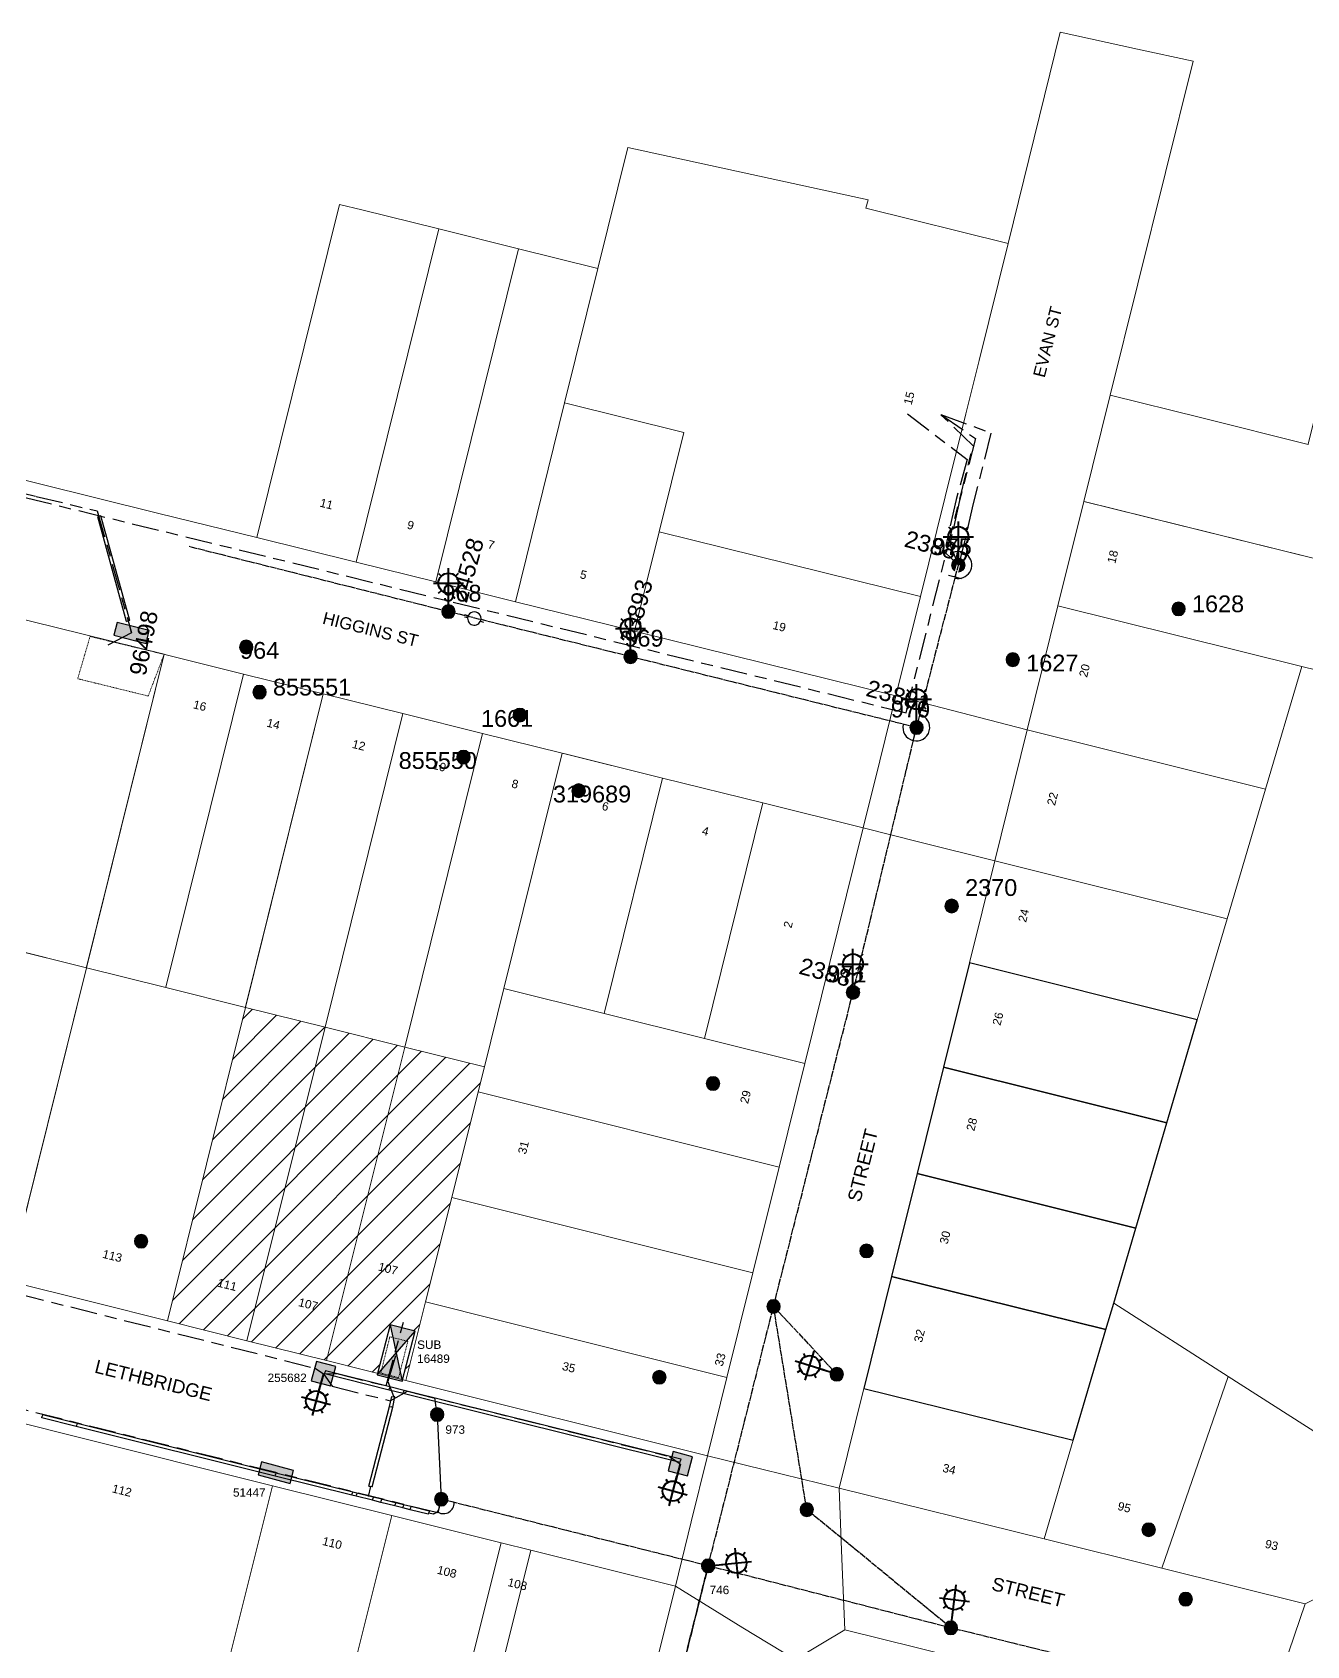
# Model space of a CAD drawing. Header units: metres. Extents: x 286890 to 287414, y 6262219 to 6262662.
# Drawn here: x 287039.7 to 287229.5, y 6262422.2 to 6262662.4 of the extents above; entities that cross this region are included whole.
import ezdxf
from ezdxf.enums import TextEntityAlignment as Align

# ---------------------------------------------------------------- set-up
doc = ezdxf.new("R2010")
doc.units = ezdxf.units.M
for name, pattern in [('Cable Exist OH', [1, 1, 0]), ('Cable Exist UG', [8.2, 4, -1.2, 1.8, -1.2]), ('HIDDEN', [0.375, 0.25, -0.125]), ('HIDDEN2', [0.1875, 0.125, -0.0625])]:
    doc.linetypes.add(name, pattern=pattern)
doc.layers.get('0').update_dxf_attribs({"color": 6})
for name, color, linetype in [('_User Miscellaneous1', 7, 'Continuous'), ('Duct_SP_EXT', 7, 'Continuous'), ('Equip_HV_EXT', 7, 'Continuous'), ('Equip_SP_LV_EXT', 7, 'Continuous'), ('Equip_SP_SL_EXT', 7, 'Continuous'), ('Mains_HV_EXT', 7, 'Continuous'), ('Mains_LV_EXT', 7, 'Continuous'), ('Mains_SL_EXT', 7, 'Continuous'), ('Sub_SP_EXT', 7, 'Continuous'), ('SupportsOH_SP_TR_HV_LV_SL_EXT', 7, 'Continuous'), ('SupportsUG_SP_LV_EXT', 7, 'Continuous'), ('SupportsUG_SP_LV_SL_EXT', 7, 'Continuous'), ('Trench_SP_EXT', 7, 'Continuous')]:
    doc.layers.add(name, color=color, linetype=linetype)
for name, color, linetype, lineweight in [('Cadastre Buildings_SP_EXT', 9, 'Continuous', 5), ('Cadastre Land Parcels_SP_EXT', 9, 'Continuous', 5), ('Cadastre Other Property_SP_EXT', 9, 'HIDDEN', 5), ('Cadastre Roads_SP_EXT', 9, 'Continuous', 5)]:
    doc.layers.add(name, color=color, linetype=linetype, lineweight=lineweight)
doc.styles.add('COLUMN_LABEL', font='arial.ttf')
doc.styles.add('iecARIAL', font='arial.ttf', dxfattribs={"height": 2})
doc.styles.add('POLE_LABEL', font='arial.ttf')
doc.styles.get("Standard").update_dxf_attribs({"font": 'arial.ttf'})
doc.linetypes.add('Cable New UG', pattern='A,7,-0.25,["x",Standard,S=2,R=0,X=0.2,Y=-0.8],-2.1', length=9.35)

# ---------------------------------------------------------------- blocks, each defined once
blk = doc.blocks.new('SUB_PADMOUNT_EXT')
for points in [[(0, 0), (-3.84, 1.92), (-3.84, -1.92)], [(0, 0), (3.84, 1.92), (3.84, -1.92)]]:
    blk.add_hatch(color=256).paths.add_polyline_path(points)
for p, q in [((3.84, 1.92), (-3.84, -1.92)), ((-3.84, 1.92), (3.84, -1.92))]:
    blk.add_line(p, q)
blk.add_lwpolyline([(-3.84, -1.92), (3.84, -1.92), (3.84, 1.92), (-3.84, 1.92)], close=True)
for tag, height, flags, p in [('ASSET_NUM', 3.5, 8, (2, 2)), ('STREET_CODE', 0.2, 9, (1.5, 0)), ('CONSTRUCTED_VOLTAGE', 0.2, 9, (1.5, -0.2)), ('OPERATING_VOLTAGE', 0.2, 9, (1.5, -0.6)), ('ORIENTATION', 0.2, 9, (1.5, -0.8)), ('OWNED_BY', 0.2, 9, (1.5, -1)), ('OPERATED_BY', 0.2, 9, (1.5, -1.2)), ('SECONDARY_VOLTAGE', 0.2, 9, (1.5, -1.6)), ('STATE', 0.2, 9, (1.5, -1.8)), ('SUBSTATION_TYPE', 0.2, 9, (1.5, -2.2)), ('NO_PHASES', 0.2, 9, (1.5, -0.4)), ('MAINTAINED_BY', 0.2, 9, (1.5, -1.4)), ('PARENT', 0.2, 9, (1.5, -2)), ('USAGE', 0.2, 9, (1.5, -2.4)), ('STREETNAME', 0.2, 9, (1.5, -3)), ('SUBURB', 0.2, 9, (1.5, -3.2)), ('Z', 0.2, 1, (1.5, -3.6)), ('LEGEND', 0.2, 9, (1.5, -2.6)), ('LOCATION', 0.2, 9, (1.5, -2.8)), ('NOTES', 0.2, 9, (1.5, -3.4))]:
    blk.add_attdef(tag, text='', height=height, dxfattribs=dict(flags=flags)).set_placement(p, align=Align.MIDDLE_LEFT)
blk = doc.blocks.new('COLUMN_EXT')
blk.add_hatch(color=256).paths.add_polyline_path([(-1.49, 1.48), (-1.49, -1.49), (1.48, -1.49), (1.48, 1.48)])
blk.add_lwpolyline([(-1.49, -1.49), (1.48, -1.49), (1.48, 1.48), (-1.49, 1.48)], close=True)
for tag, height, style, flags, p in [('ASSET_NUM', 2.5, 'COLUMN_LABEL', 8, (2, 2)), ('STRUCTURE_PLANT_NUMBER', 0.2, 'POLE_LABEL', 9, (1.81, 0.03)), ('STREET_CODE', 0.2, 'COLUMN_LABEL', 9, (1.81, -0.2))]:
    blk.add_attdef(tag, text='', height=height, dxfattribs=dict(style=style, flags=flags)).set_placement(p, align=Align.MIDDLE_LEFT)
at = {"flags": 1}
blk.add_attdef('Z', (1.81, -2.35), '', height=0.2, dxfattribs=at)
at = {"flags": 9}
for tag, p in [('COLUMN_TYPE', (1.81, -0.4)), ('OWNED_BY', (1.81, -0.6)), ('STATE', (1.81, -0.8)), ('USAGE', (1.81, -1)), ('STREETNAME', (1.81, -1.6)), ('SUBURB', (1.81, -1.8)), ('LEGEND', (1.81, -1.2)), ('LOCATION', (1.81, -1.4)), ('NOTES', (1.81, -2))]:
    blk.add_attdef(tag, text='', height=0.2, dxfattribs=at).set_placement(p, align=Align.MIDDLE_LEFT)
blk = doc.blocks.new('PILLAR_EXT')
blk.add_hatch(color=256).paths.add_polyline_path([(-2.475, 0.99), (-2.475, -0.99), (2.475, -0.99), (2.475, 0.99)])
blk.add_lwpolyline([(-2.475, -0.99), (2.475, -0.99), (2.475, 0.99), (-2.475, 0.99)], close=True)
at = {"style": 'iecARIAL', "flags": 8}
blk.add_attdef('ASSET_NUM', (1.5, 3.5), '', height=2.5, dxfattribs=at)
for tag, p, flags in [('OWNED_BY', (0, -0.2), 9), ('STATE', (0, -0.4), 9), ('SUPPORT_TYPE', (0, -0.6), 9), ('STREETNAME', (0, -1.8), 9), ('SUBURB', (0, -2), 1), ('USAGE', (0, -0.8), 9), ('LEGEND', (0, -1), 9), ('LOCATION', (0, -1.2), 9), ('NOTES', (0, -1.4), 9), ('PARENT', (0, -1.6), 9)]:
    blk.add_attdef(tag, p, '', height=0.2, dxfattribs=dict(flags=flags))
blk = doc.blocks.new('LV_OH_LINKS_OPEN_EXT')
for p, q in [((-0.17, 4.97), (-0.17, 5.46)), ((0.17, 4.97), (0.17, 5.46)), ((-0.17, 3), (-0.17, 2.5)), ((0.17, 3), (0.17, 2.5))]:
    blk.add_line(p, q)
blk.add_lwpolyline([(0, 2.99, 1), (0, 4.98, 1)], format="xyb", close=True)
at = {"flags": 9}
for tag, p in [('ACTUAL_STATUS', (0, 0)), ('CONSTRUCTED_VOLTAGE', (0, -0.2)), ('OPERATING_VOLTAGE', (0, -0.6)), ('ORIENTATION', (0, -0.8)), ('OWNED_BY', (0, -1)), ('STATE', (0, -1.2)), ('SWITCH_TYPE', (0, -1.4)), ('NO_PHASES', (0, -0.4)), ('USAGE', (0, -1.6)), ('LEGEND', (0, -1.8)), ('NOTES', (0, -2))]:
    blk.add_attdef(tag, text='', height=0.2, dxfattribs=at).set_placement(p, align=Align.MIDDLE_LEFT)
at = {"flags": 1}
blk.add_attdef('Z', (0, 0), '', height=0.2, dxfattribs=at)
blk = doc.blocks.new('SL_LANTERN_EXT')
at = {"lineweight": 40}
for p, q in [((-1.46, 5.68), (-1.06, 5.28)), ((0, 1.97), (0, 6.47)), ((1.46, 5.68), (1.06, 5.28)), ((-2.25, 4.22), (2.25, 4.22)), ((-1.46, 2.76), (-1.06, 3.16)), ((0, 0), (0, 2.72)), ((1.46, 2.76), (1.06, 3.16))]:
    blk.add_line(p, q, dxfattribs=at)
blk.add_circle((0, 4.22), 1.5, dxfattribs=at)
at = {"style": 'iecARIAL', "flags": 8}
blk.add_attdef('ASSET_NUM', (1.5, 1.5), '', height=2.5, dxfattribs=at)
for tag, p, height, flags in [('OPERATING_VOLTAGE', (0.98, -1.65), 0.2, 9), ('ORIENTATION', (0.98, -1.85), 0.2, 9), ('OWNED_BY', (0.98, -2.05), 0.2, 9), ('STATE', (0.98, -2.25), 0.2, 9), ('CONSTRUCTED_VOLTAGE', (0.98, -0.65), 0.2, 9), ('CONTROL_TYPE', (0.98, -0.85), 0.2, 9), ('LANTERN_PURPOSE', (0.98, -1.05), 0.2, 9), ('LANTERN_TYPE', (0.98, -1.25), 0.2, 9), ('NO_PHASES', (0.98, -1.45), 0.2, 9), ('USAGE', (0.98, -2.45), 0.2, 9), ('LNUMBER', (2.18, -3.25), 2.5, 8), ('CEXIST', (0.98, -2.65), 0.2, 9), ('CNEW', (0.98, -2.85), 0.2, 9), ('CNUMBER', (0.98, -3.05), 0.2, 9), ('CREMOVE', (0.98, -3.25), 0.2, 9), ('CREPLACE', (0.98, -3.45), 0.2, 9), ('LKINGHEIGHT', (0.98, -3.65), 0.2, 9), ('LBRACKET', (0.98, -3.85), 0.2, 9), ('LBRACKETVOCAB', (0.98, -4.05), 0.2, 9), ('LCATEGORY', (0.98, -4.25), 0.2, 9), ('LCHARGE1', (0.98, -4.45), 0.2, 9), ('LCHARGE1PERCENT', (0.98, -4.65), 0.2, 9), ('LCHARGE2', (0.98, -4.85), 0.2, 9), ('LCHARGE2PERCENT', (0.98, -5.05), 0.2, 9), ('LCHARGE3', (0.98, -5.25), 0.2, 9), ('LCHARGE3PERCENT', (0.98, -5.45), 0.2, 9), ('LEXIST', (0.98, -5.65), 0.2, 9), ('LLAMP', (0.98, -5.85), 0.2, 9), ('LLAMPVOCAB', (0.98, -6.05), 0.2, 9), ('LMAST', (0.98, -6.25), 0.2, 9), ('LMASTVOCAB', (0.98, -6.45), 0.2, 9), ('LNEW', (0.98, -6.65), 0.2, 9), ('LANTNUMBER', (0.98, -6.85), 0.2, 9), ('LOUTREACH', (0.98, -7.25), 0.2, 9), ('STREETNAME', (0.98, -9.25), 0.2, 9), ('SUBURB', (0.98, -9.45), 0.2, 1), ('LOUTREACHVOCAB', (0.98, -7.45), 0.2, 9), ('LRATECODE', (0.98, -7.65), 0.2, 9), ('LREMOVE', (0.98, -7.85), 0.2, 9), ('LREPLACE', (0.98, -8.05), 0.2, 9), ('LTYPE', (0.98, -8.25), 0.2, 9), ('LTYPEVOCAB', (0.98, -8.45), 0.2, 9), ('LEGEND', (0.98, -8.65), 0.2, 9), ('LOCATION', (0.98, -8.85), 0.2, 9), ('NOTES', (0.98, -9.05), 0.2, 9)]:
    blk.add_attdef(tag, p, '', height=height, dxfattribs=dict(flags=flags))
blk = doc.blocks.new('POLE_EXT')
blk.add_hatch(color=256).paths.add_polyline_path([(-1, 0, 1), (1, 0, 1)])
blk.add_lwpolyline([(-1, 0, 1), (1, 0, 1)], format="xyb", close=True)
for tag, height, flags, p in [('pNumber', 2.5, 8, (-17.84, 2.07)), ('OWNED_BY', 0.2, 9, (1.35, -0.4)), ('SPECIAL_USE', 0.2, 9, (1.35, -0.8)), ('STATE', 0.2, 9, (1.35, -1)), ('cLV', 0.2, 9, (1.35, -1.4)), ('hDepth', 0.2, 9, (1.35, -1.6)), ('hDia', 0.2, 9, (1.35, -1.8)), ('cHV', 0.2, 9, (1.35, -2)), ('PARENT', 0.2, 9, (1.35, -0.6)), ('USAGE', 0.2, 9, (1.35, -1.2)), ('LBRACKET', 0.2, 9, (1.35, -2.2)), ('LExisting', 0.2, 9, (1.35, -2.4)), ('cLinedev', 0.2, 9, (1.35, -3.4)), ('pExisting', 0.2, 9, (1.35, -3.8)), ('pFooting', 0.2, 9, (1.35, -4.4)), ('pNew', 0.2, 9, (1.35, -4.6)), ('LANTNUMBER', 0.2, 9, (1.35, -2.6)), ('LOther', 0.2, 9, (1.35, -2.8)), ('LRemove', 0.2, 9, (1.35, -3)), ('LEGEND', 0.2, 9, (1.35, -3.2)), ('LOCATION', 0.2, 9, (1.35, -3.6)), ('PFNUMBER', 0.2, 9, (1.35, -4)), ('NEWPFNUMBER', 0.2, 9, (1.35, -4.2)), ('pRelocate', 0.2, 9, (1.35, -5)), ('pRemove', 0.2, 9, (1.35, -5.2)), ('pReplace', 0.2, 9, (1.35, -5.4)), ('pStay', 0.2, 9, (1.35, -5.6)), ('pType', 0.2, 9, (1.35, -5.8)), ('cspan', 0.2, 9, (1.35, -6)), ('STREETNAME', 0.2, 9, (1.35, -6.2)), ('SUBURB', 0.2, 9, (1.35, -6.4)), ('OPERATED_BY', 0.2, 9, (1.36, -7.01)), ('NOTES', 0.2, 9, (1.35, -6.6)), ('MAINTAINED_BY', 0.2, 9, (1.36, -6.81))]:
    blk.add_attdef(tag, text='', height=height, dxfattribs=dict(flags=flags)).set_placement(p, align=Align.MIDDLE_LEFT)
at = {"style": 'POLE_LABEL'}
for tag, height, flags, p in [('ASSET_NUM', 2.5, 8, (2, 2)), ('STRUCTURE_PLANT_NUMBER', 0.2, 9, (1.35, 0.03)), ('STREET_CODE', 0.2, 9, (1.35, -0.2))]:
    blk.add_attdef(tag, text='', height=height, dxfattribs=dict(at, flags=flags)).set_placement(p, align=Align.MIDDLE_LEFT)
at = {"flags": 1}
blk.add_attdef('Z', (1.35, -7.33), '', height=0.2, dxfattribs=at)
blk = doc.blocks.new('End Shackle_EXT')
at = {"flags": 9}
blk.add_attdef('NOTES', text='', height=0.2, dxfattribs=at).set_placement((0, -1.6), align=Align.MIDDLE_LEFT)
blk.add_wipeout([(0, 0.25), (1.81, 0.25), (1.82, -0.25), (0, -0.25)])
blk.add_line((1.81, -1), (1.81, 1))
at = {"flags": 1}
blk.add_attdef('Z', (0, 0), '', height=0.2, dxfattribs=at)
at = {"flags": 9}
for tag, p in [('CONNECTOR_TYPE', (0, 0)), ('CONSTRUCTED_VOLTAGE', (0, -0.2)), ('OPERATING_VOLTAGE', (0, -0.6)), ('ORIENTATION', (0, -0.8)), ('OWNED_BY', (0, -1)), ('STATE', (0, -1.2)), ('NO_PHASES', (0, -0.4)), ('USAGE', (0, -1.4))]:
    blk.add_attdef(tag, text='', height=0.2, dxfattribs=at).set_placement(p, align=Align.MIDDLE_LEFT)
blk = doc.blocks.new('CONNECTOR_NODE_EXT')
h = blk.add_hatch(color=256)
edge = h.paths.add_edge_path()
edge.add_arc((0, 0), 0.5, 0, 360)
blk.add_circle((0, 0), 0.5)
at = {"flags": 1}
blk.add_attdef('Z', (0, 0), '', height=0.2, dxfattribs=at)
at = {"flags": 9}
for tag, p in [('CONNECTOR_TYPE', (0, 0)), ('CONSTRUCTED_VOLTAGE', (0, -0.2)), ('OPERATING_VOLTAGE', (0, -0.6)), ('ORIENTATION', (0, -0.8)), ('SUBTYPE', (0, -1)), ('NO_PHASES', (0, -0.4)), ('USAGE', (0, -1.2)), ('NOTES', (0, -1.4))]:
    blk.add_attdef(tag, text='', height=0.2, dxfattribs=at).set_placement(p, align=Align.MIDDLE_LEFT)

msp = doc.modelspace()

# ---------------------------------------------------------------- hatches: boundary and pattern name
at = {"layer": '_User Miscellaneous1'}
h = msp.add_hatch(dxfattribs=at)
h.set_pattern_fill('ANSI31', color=256)
h.paths.add_polyline_path([(287106.12, 6262504.68), (287107.05, 6262508.39), (287095.21, 6262511.34), (287083.53, 6262464.69), (287091.14, 6262462.78), (287093.02, 6262470), (287096.74, 6262469.03), (287094.87, 6262461.85), (287095.35, 6262461.73), (287098.28, 6262473.41), (287102.18, 6262488.95)])
h.paths.add_polyline_path([(287095.21, 6262511.34), (287083.32, 6262514.3), (287071.7, 6262467.64), (287083.53, 6262464.69)])
h.paths.add_polyline_path([(287083.32, 6262514.3), (287071.46, 6262517.25), (287059.88, 6262470.6), (287059.88, 6262470.6), (287071.7, 6262467.64)])
h.paths.add_polyline_path([(287090.59, 6262477.75), (287095.55, 6262476.51), (287096.22, 6262479.18), (287091.26, 6262480.42)], flags=24)
h.paths.add_polyline_path([(287078.7, 6262472.44), (287083.66, 6262471.21), (287084.33, 6262473.88), (287079.36, 6262475.12)], flags=24)
h.paths.add_polyline_path([(287066.64, 6262475.39), (287071.59, 6262474.16), (287072.24, 6262476.79), (287067.29, 6262478.02)], flags=24)

# ---------------------------------------------------------------- linework, layer by layer
at = {"layer": '_User Miscellaneous1', "linetype": 'Cable New UG'}
msp.add_line((287100.02, 6262456.64), (287099.69, 6262459.14), dxfattribs=at)
at = {"layer": '_User Miscellaneous1'}
msp.add_line((287100.02, 6262456.64), (287100.62, 6262444.04), dxfattribs=at)
at = {"layer": '_User Miscellaneous1', "color": 7, "linetype": 'Continuous'}
for points in [[(287213.2, 6262515.41), (287179.26, 6262523.87), (287175.41, 6262508.36), (287208.67, 6262500.06), (287213.2, 6262515.41)], [(287208.67, 6262500.06), (287175.41, 6262508.36), (287171.48, 6262492.52), (287204.04, 6262484.39), (287208.67, 6262500.06)], [(287204.04, 6262484.39), (287171.48, 6262492.52), (287167.68, 6262477.2), (287199.58, 6262469.29), (287200.75, 6262473.24), (287204.04, 6262484.39)], [(287199.58, 6262469.29), (287167.68, 6262477.2), (287163.55, 6262460.54), (287194.72, 6262452.81), (287199.58, 6262469.29)]]:
    msp.add_lwpolyline(points, close=True, dxfattribs=at)
at = {"layer": 'Cadastre Buildings_SP_EXT', "linetype": 'Continuous'}
for points in [[(287267.58, 6262646.31), (287242.34, 6262651.73), (287229.69, 6262601.14), (287229.68, 6262601.08), (287213.85, 6262605.01), (287200.24, 6262608.4), (287196.31, 6262592.59), (287248.1, 6262579.77), (287252.63, 6262595.24), (287252.65, 6262595.3), (287267.58, 6262646.31)], [(287047.83, 6262523.26), (287059.37, 6262569.82), (287047.33, 6262572.81), (287035.85, 6262575.66), (287023.78, 6262578.69), (287012, 6262581.65), (287000.45, 6262535.06), (287000.43, 6262535.01), (287012.28, 6262532.04), (287012.64, 6262531.95), (287024.19, 6262529.07), (287035.96, 6262526.12), (287047.8, 6262523.16), (287047.83, 6262523.26)]]:
    msp.add_lwpolyline(points, close=True, dxfattribs=at)
at = {"layer": 'Cadastre Land Parcels_SP_EXT', "linetype": 'Continuous'}
for points in [[(287164.17, 6262637.47), (287128.41, 6262645.25), (287123.95, 6262627.28), (287118.99, 6262607.25), (287136.75, 6262602.86), (287133.08, 6262588.06), (287171.99, 6262578.42), (287175.67, 6262593.29), (287178.73, 6262605.64), (287180.7, 6262613.57), (287185.02, 6262630.99), (287163.86, 6262636.24), (287164.17, 6262637.47)], [(287100.28, 6262633.15), (287088.8, 6262635.99), (287085.49, 6262636.81), (287073.19, 6262587.19), (287087.98, 6262583.53), (287100.28, 6262633.15)], [(287112.12, 6262630.21), (287100.28, 6262633.15), (287087.98, 6262583.53), (287099.82, 6262580.59), (287112.12, 6262630.21)], [(287123.95, 6262627.28), (287112.12, 6262630.21), (287099.82, 6262580.59), (287111.66, 6262577.66), (287118.99, 6262607.25), (287123.95, 6262627.28)], [(287133.08, 6262588.06), (287136.75, 6262602.86), (287118.99, 6262607.25), (287111.66, 6262577.66), (287129.42, 6262573.26), (287133.08, 6262588.06)], [(287243.6, 6262564.42), (287248.1, 6262579.77), (287196.54, 6262592.53), (287196.31, 6262592.59), (287192.45, 6262577.03), (287228.74, 6262568.02), (287243.59, 6262564.37), (287243.6, 6262564.42)], [(287171.99, 6262578.42), (287133.08, 6262588.06), (287129.42, 6262573.26), (287168.32, 6262563.62), (287171.99, 6262578.42)], [(287228.74, 6262568.02), (287192.45, 6262577.03), (287187.87, 6262558.59), (287223.35, 6262549.77), (287228.74, 6262568.02)], [(287059.64, 6262520.26), (287071.2, 6262566.88), (287059.65, 6262569.75), (287059.37, 6262569.82), (287047.8, 6262523.16), (287059.63, 6262520.21), (287059.64, 6262520.26)], [(287071.48, 6262517.36), (287083.03, 6262563.95), (287071.2, 6262566.88), (287059.64, 6262520.26), (287059.63, 6262520.21), (287071.46, 6262517.25), (287071.48, 6262517.36)], [(287223.35, 6262549.77), (287187.87, 6262558.59), (287183.03, 6262539.07), (287217.64, 6262530.45), (287223.35, 6262549.77)], [(287133.58, 6262551.4), (287118.64, 6262555.11), (287109.94, 6262520.05), (287124.88, 6262516.34), (287133.58, 6262551.4)], [(287217.64, 6262530.45), (287183.03, 6262539.07), (287179.26, 6262523.87), (287213.2, 6262515.41), (287217.64, 6262530.45)], [(287240.57, 6262447.79), (287217.8, 6262462.33), (287207.9, 6262433.78), (287229.25, 6262428.48), (287233.38, 6262430.55), (287240.57, 6262447.79)]]:
    msp.add_lwpolyline(points, close=True, dxfattribs=at)
at = {"layer": 'Cadastre Land Parcels_SP_EXT', "color": 7, "linetype": 'Continuous'}
for points in [[(287243.59, 6262564.37), (287228.74, 6262568.02), (287223.35, 6262549.77), (287217.64, 6262530.45), (287213.2, 6262515.41), (287208.67, 6262500.06), (287204.04, 6262484.39), (287200.75, 6262473.24), (287217.8, 6262462.33), (287240.57, 6262447.79), (287269.75, 6262517.82), (287277.57, 6262536.59), (287284.89, 6262554.22), (287243.59, 6262564.37)], [(287094.9, 6262561), (287083.03, 6262563.95), (287071.46, 6262517.25), (287083.32, 6262514.3), (287094.9, 6262561)], [(287106.77, 6262558.05), (287094.9, 6262561), (287083.32, 6262514.3), (287095.21, 6262511.34), (287106.77, 6262558.05)], [(287118.64, 6262555.11), (287106.77, 6262558.05), (287095.21, 6262511.34), (287107.05, 6262508.39), (287109.94, 6262520.05), (287118.64, 6262555.11)], [(287148.52, 6262547.69), (287133.58, 6262551.4), (287124.88, 6262516.34), (287139.82, 6262512.64), (287148.52, 6262547.69)], [(287163.46, 6262543.98), (287148.52, 6262547.69), (287139.82, 6262512.64), (287154.76, 6262508.93), (287163.46, 6262543.98)], [(287024.39, 6262479.48), (287036.22, 6262476.52), (287036.24, 6262476.61), (287047.8, 6262523.16), (287036.24, 6262526.05), (287035.96, 6262526.12), (287024.39, 6262479.48)], [(287071.46, 6262517.25), (287059.63, 6262520.21), (287047.8, 6262523.16), (287036.22, 6262476.52), (287048.79, 6262473.37), (287059.88, 6262470.6), (287071.46, 6262517.25)], [(287124.88, 6262516.34), (287109.94, 6262520.05), (287107.05, 6262508.39), (287106.12, 6262504.68), (287150.92, 6262493.48), (287154.76, 6262508.93), (287139.82, 6262512.64), (287124.88, 6262516.34)], [(287083.32, 6262514.3), (287071.46, 6262517.25), (287059.88, 6262470.6), (287071.7, 6262467.64), (287083.32, 6262514.3)], [(287095.21, 6262511.34), (287083.32, 6262514.3), (287071.7, 6262467.64), (287083.53, 6262464.69), (287095.21, 6262511.34)], [(287107.05, 6262508.39), (287095.21, 6262511.34), (287083.53, 6262464.69), (287095.35, 6262461.73), (287098.28, 6262473.41), (287102.18, 6262488.95), (287106.12, 6262504.68), (287107.05, 6262508.39)], [(287150.92, 6262493.48), (287106.12, 6262504.68), (287102.18, 6262488.95), (287147.02, 6262477.73), (287150.92, 6262493.48)], [(287147.02, 6262477.73), (287102.18, 6262488.95), (287098.28, 6262473.41), (287143.16, 6262462.18), (287147.02, 6262477.73)], [(287143.16, 6262462.18), (287098.28, 6262473.41), (287095.35, 6262461.73), (287140.26, 6262450.5), (287143.16, 6262462.18)], [(287217.8, 6262462.33), (287200.75, 6262473.24), (287199.58, 6262469.29), (287194.72, 6262452.81), (287190.39, 6262438.12), (287207.9, 6262433.78), (287217.8, 6262462.33)], [(287194.72, 6262452.81), (287163.55, 6262460.54), (287159.86, 6262445.69), (287190.39, 6262438.12), (287194.72, 6262452.81)], [(287068.03, 6262416.04), (287075.52, 6262446.04), (287045.97, 6262453.42), (287030.72, 6262457.23), (287019.64, 6262412.87), (287019.03, 6262410.43), (287035.25, 6262412.47), (287050.4, 6262414.66), (287068.03, 6262416.04)], [(287093.28, 6262441.61), (287075.52, 6262446.04), (287068.03, 6262416.04), (287085.84, 6262411.86), (287093.28, 6262441.61)], [(287109.55, 6262437.55), (287093.28, 6262441.61), (287085.84, 6262411.86), (287100.82, 6262402.65), (287109.55, 6262437.55)], [(287135.5, 6262431.07), (287113.98, 6262436.44), (287104.6, 6262398.89), (287103.11, 6262400.37), (287100.19, 6262388.67), (287123.48, 6262382.86), (287135.5, 6262431.07)], [(287113.98, 6262436.44), (287109.55, 6262437.55), (287100.82, 6262402.65), (287103.11, 6262400.37), (287104.6, 6262398.89), (287113.98, 6262436.44)], [(287176.95, 6262420.56), (287160.71, 6262424.6), (287153.32, 6262420.16), (287144.97, 6262386.55), (287167.12, 6262381.03), (287176.95, 6262420.56)]]:
    msp.add_lwpolyline(points, close=True, dxfattribs=at)
at = {"layer": 'Cadastre Other Property_SP_EXT', "linetype": 'HIDDEN2'}
for points in [[(287059.37, 6262569.82), (287048.34, 6262572.48), (287046.5, 6262566.19), (287056.99, 6262563.61), (287059.37, 6262569.82)], [(287091.62, 6262462.82), (287094.28, 6262462.14), (287095.65, 6262467.55), (287092.97, 6262468.21), (287091.62, 6262462.82)]]:
    msp.add_lwpolyline(points, close=True, dxfattribs=at)
at = {"layer": 'Cadastre Roads_SP_EXT', "linetype": 'Continuous'}
for points in [[(287212.59, 6262658.12), (287204.28, 6262659.93), (287192.8, 6262662.43), (287185.02, 6262630.99), (287180.7, 6262613.57), (287178.73, 6262605.64), (287175.67, 6262593.29), (287171.99, 6262578.42), (287168.32, 6262563.62), (287176.56, 6262561.5), (287187.87, 6262558.59), (287192.45, 6262577.03), (287196.31, 6262592.59), (287200.24, 6262608.4), (287212.59, 6262658.12)], [(287183.03, 6262539.07), (287171.7, 6262541.91), (287163.46, 6262543.98), (287154.76, 6262508.93), (287150.92, 6262493.48), (287147.02, 6262477.73), (287143.16, 6262462.18), (287140.26, 6262450.5), (287148.56, 6262448.46), (287159.86, 6262445.69), (287163.55, 6262460.54), (287167.68, 6262477.2), (287171.48, 6262492.52), (287175.41, 6262508.36), (287179.26, 6262523.87), (287183.03, 6262539.07)], [(287190.39, 6262438.12), (287159.86, 6262445.69), (287160.28, 6262435.18), (287160.71, 6262424.6), (287176.95, 6262420.56), (287192.03, 6262416.81), (287207.12, 6262413.05), (287222.66, 6262409.18), (287226.01, 6262418.99), (287229.25, 6262428.48), (287207.9, 6262433.78), (287190.39, 6262438.12)], [(287153.32, 6262420.16), (287145.55, 6262424.91), (287135.5, 6262431.07), (287123.48, 6262382.86), (287121.97, 6262376.77), (287117.98, 6262361.02), (287114.45, 6262347.06), (287110.87, 6262332.68), (287107.26, 6262318.18), (287103.89, 6262304.61), (287095.03, 6262269.02), (287103.09, 6262266.36), (287114.18, 6262262.69), (287120.23, 6262287.02), (287121.07, 6262290.42), (287126.59, 6262312.61), (287130.27, 6262327.4), (287133.94, 6262342.19), (287137.61, 6262356.96), (287141.24, 6262371.7), (287144.97, 6262386.55), (287153.32, 6262420.16)]]:
    msp.add_lwpolyline(points, close=True, dxfattribs=at)
msp.add_lwpolyline([(287035.85, 6262575.66), (287047.33, 6262572.81), (287059.37, 6262569.82), (287059.65, 6262569.75), (287071.2, 6262566.88), (287083.03, 6262563.95), (287094.9, 6262561), (287106.77, 6262558.05), (287118.64, 6262555.11), (287118.87, 6262555.05), (287133.58, 6262551.4), (287148.52, 6262547.69), (287163.46, 6262543.98), (287165.93, 6262553.94), (287165.93, 6262553.94), (287168.32, 6262563.62), (287129.42, 6262573.26), (287111.66, 6262577.66), (287099.82, 6262580.59), (287087.98, 6262583.53), (287073.19, 6262587.19), (287058.4, 6262590.85), (287040.63, 6262595.25), (287028.81, 6262598.22)], dxfattribs=at)
at = {"layer": 'Cadastre Roads_SP_EXT', "color": 7, "linetype": 'Continuous'}
msp.add_lwpolyline([(287030.72, 6262457.23), (287045.97, 6262453.42), (287075.52, 6262446.04), (287093.28, 6262441.61), (287109.55, 6262437.55), (287113.98, 6262436.44), (287135.5, 6262431.07), (287137.85, 6262440.66), (287140.26, 6262450.5), (287095.35, 6262461.73), (287083.53, 6262464.69), (287071.7, 6262467.64), (287059.88, 6262470.6), (287048.79, 6262473.37), (287036.22, 6262476.52)], dxfattribs=at)
at = {"layer": 'Duct_SP_EXT'}
for p, q in [((287049.48, 6262590.31), (287049.72, 6262590.37)), ((287053.78, 6262574.72), (287049.48, 6262590.31)), ((287049.95, 6262590.43), (287049.72, 6262590.37)), ((287054.24, 6262574.85), (287049.95, 6262590.43)), ((287053.78, 6262574.72), (287054.01, 6262574.79)), ((287054.24, 6262574.85), (287054.01, 6262574.79)), ((287083.3, 6262462.75), (287083.36, 6262462.98)), ((287083.3, 6262462.75), (287092.88, 6262460.34)), ((287083.41, 6262463.21), (287083.36, 6262462.98)), ((287083.41, 6262463.21), (287092.99, 6262460.81)), ((287092.88, 6262460.34), (287092.93, 6262460.58)), ((287092.88, 6262460.34), (287092.93, 6262460.58)), ((287092.88, 6262460.34), (287094.97, 6262459.82)), ((287092.99, 6262460.81), (287092.93, 6262460.58)), ((287092.99, 6262460.81), (287092.93, 6262460.58)), ((287092.94, 6262457.83), (287093.26, 6262459.35)), ((287092.99, 6262460.81), (287095.08, 6262460.29)), ((287093.26, 6262459.35), (287093.49, 6262459.3)), ((287094.97, 6262459.82), (287095.03, 6262460.05)), ((287094.97, 6262459.82), (287136.19, 6262449.57)), ((287095.08, 6262460.29), (287095.03, 6262460.05)), ((287095.08, 6262460.29), (287136.3, 6262450.03)), ((287089.86, 6262446), (287092.94, 6262457.83)), ((287090.33, 6262445.87), (287093.41, 6262457.73)), ((287092.94, 6262457.83), (287093.18, 6262457.78)), ((287093.41, 6262457.73), (287093.18, 6262457.78)), ((287093.41, 6262457.73), (287093.73, 6262459.26)), ((287093.73, 6262459.26), (287093.49, 6262459.3)), ((287041.14, 6262456.15), (287041.2, 6262456.38)), ((287046.29, 6262454.85), (287041.14, 6262456.15)), ((287041.26, 6262456.61), (287041.2, 6262456.38)), ((287046.41, 6262455.32), (287041.26, 6262456.61)), ((287046.29, 6262454.85), (287046.35, 6262455.09)), ((287075.9, 6262447.47), (287046.29, 6262454.85)), ((287046.41, 6262455.32), (287046.35, 6262455.09)), ((287076.02, 6262447.93), (287046.41, 6262455.32)), ((287136.19, 6262449.57), (287136.24, 6262449.8)), ((287136.3, 6262450.03), (287136.24, 6262449.8)), ((287075.9, 6262447.47), (287075.96, 6262447.7)), ((287075.9, 6262447.47), (287075.96, 6262447.7)), ((287087.32, 6262444.65), (287075.9, 6262447.47)), ((287076.02, 6262447.93), (287075.96, 6262447.7)), ((287076.02, 6262447.93), (287075.96, 6262447.7)), ((287087.44, 6262445.11), (287076.02, 6262447.93)), ((287087.44, 6262445.11), (287087.38, 6262444.88)), ((287088.08, 6262444.95), (287087.44, 6262445.11)), ((287088.08, 6262444.95), (287088.02, 6262444.71)), ((287088.08, 6262444.95), (287088.02, 6262444.71)), ((287090.5, 6262444.34), (287088.08, 6262444.95)), ((287089.86, 6262446), (287090.09, 6262445.94)), ((287090.33, 6262445.87), (287090.09, 6262445.94)), ((287087.32, 6262444.65), (287087.38, 6262444.88)), ((287087.96, 6262444.48), (287087.32, 6262444.65)), ((287087.96, 6262444.48), (287088.02, 6262444.71)), ((287087.97, 6262444.48), (287088.02, 6262444.71)), ((287090.39, 6262443.88), (287087.97, 6262444.48)), ((287090.39, 6262443.88), (287090.45, 6262444.11)), ((287090.39, 6262443.88), (287090.45, 6262444.11)), ((287091.63, 6262443.57), (287090.39, 6262443.88)), ((287090.5, 6262444.34), (287090.45, 6262444.11)), ((287090.5, 6262444.34), (287090.45, 6262444.11)), ((287091.75, 6262444.03), (287090.5, 6262444.34)), ((287091.63, 6262443.57), (287091.69, 6262443.8)), ((287093.71, 6262443.04), (287091.63, 6262443.57)), ((287091.75, 6262444.03), (287091.69, 6262443.8)), ((287093.83, 6262443.5), (287091.75, 6262444.03)), ((287093.71, 6262443.04), (287093.77, 6262443.27)), ((287094.89, 6262442.74), (287093.71, 6262443.04)), ((287093.83, 6262443.5), (287093.77, 6262443.27)), ((287095, 6262443.21), (287093.83, 6262443.5)), ((287094.89, 6262442.74), (287094.94, 6262442.97)), ((287096, 6262442.47), (287094.89, 6262442.74)), ((287095, 6262443.21), (287094.94, 6262442.97)), ((287096.12, 6262442.94), (287095, 6262443.21)), ((287096, 6262442.47), (287096.06, 6262442.71)), ((287096.12, 6262442.94), (287096.06, 6262442.71)), ((287098.82, 6262442.26), (287096.12, 6262442.94)), ((287098.7, 6262441.8), (287096, 6262442.47)), ((287098.7, 6262441.8), (287098.76, 6262442.03)), ((287098.82, 6262442.26), (287098.76, 6262442.03))]:
    msp.add_line(p, q, dxfattribs=at)
at = {"layer": 'Mains_HV_EXT', "linetype": 'Cable Exist OH'}
for points in [[(287176.51, 6262424.89), (287155.05, 6262442.49), (287150.1, 6262472.74)], [(287140.37, 6262434.12), (287100.62, 6262444.04)], [(287140.37, 6262434.12), (287129.8, 6262391.98)], [(287372.33, 6262376.37), (287176.51, 6262424.89)]]:
    msp.add_lwpolyline(points, dxfattribs=at)
at = {"layer": 'Mains_LV_EXT', "linetype": 'Cable Exist UG'}
for points in [[(287001.9, 6262602.92), (287004.2, 6262602.36), (287004.2, 6262602.36), (287016.29, 6262599.33), (287028.37, 6262596.32), (287040.33, 6262593.33), (287049.41, 6262591.16), (287054.52, 6262573.01)], [(287075.99, 6262448), (286989.39, 6262469.61)], [(287100.62, 6262444.04), (287100.1, 6262442.01), (287075.99, 6262448)]]:
    msp.add_lwpolyline(points, dxfattribs=at)
at = {"layer": 'Mains_LV_EXT', "linetype": 'Cable Exist OH'}
for points in [[(287101.7, 6262576.18), (287063.1, 6262585.85)], [(287128.81, 6262569.47), (287101.7, 6262576.18)], [(287171.39, 6262558.92), (287128.81, 6262569.47)], [(287161.93, 6262519.49), (287171.39, 6262558.92)], [(287150.1, 6262472.74), (287161.93, 6262519.49)], [(287140.37, 6262434.12), (287150.1, 6262472.74)], [(287140.37, 6262434.12), (287100.62, 6262444.04)], [(287129.8, 6262391.98), (287140.37, 6262434.12)], [(287176.51, 6262424.89), (287140.37, 6262434.12)]]:
    msp.add_lwpolyline(points, dxfattribs=at)
at = {"layer": 'Mains_LV_EXT', "linetype": 'Continuous'}
for points in [[(287177.12, 6262581.18, 1.383845), (287176.84, 6262584.97)], [(287169.41, 6262559.4, 2.362853), (287171.89, 6262560.86)], [(287100.15, 6262442.09, 0.574937), (287102.57, 6262443.55)]]:
    msp.add_lwpolyline(points, format="xyb", dxfattribs=at)
at = {"layer": 'Mains_SL_EXT', "linetype": 'Cable Exist OH'}
for points in [[(287101.7, 6262576.18), (287063.1, 6262585.85)], [(287128.81, 6262569.47), (287101.7, 6262576.18)], [(287171.39, 6262558.92), (287128.81, 6262569.47)], [(287161.93, 6262519.49), (287171.39, 6262558.92)], [(287150.1, 6262472.74), (287161.93, 6262519.49)], [(287140.37, 6262434.12), (287150.1, 6262472.74)], [(287150.1, 6262472.74), (287159.51, 6262462.64)], [(287140.37, 6262434.12), (287100.62, 6262444.04)], [(287140.37, 6262434.12), (287129.8, 6262391.98)], [(287176.51, 6262424.89), (287140.37, 6262434.12)]]:
    msp.add_lwpolyline(points, dxfattribs=at)
at = {"layer": 'Mains_SL_EXT', "linetype": 'Cable Exist UG'}
for points in [[(287035.73, 6262474.65), (287037.53, 6262474.65), (287081.86, 6262463.55), (287083.08, 6262462.73)], [(287083.08, 6262462.73), (287085.08, 6262462.75), (287092.42, 6262460.91), (287094.99, 6262470.4)], [(287083.08, 6262462.73), (287084.37, 6262460.86), (287093.01, 6262458.7), (287095.6, 6262460.12), (287134.59, 6262450.42), (287136.19, 6262449.32)]]:
    msp.add_lwpolyline(points, dxfattribs=at)
at = {"layer": 'Trench_SP_EXT', "linetype": 'Cable Exist UG'}
for points in [[(287054.01, 6262574.79), (287054.48, 6262573.11)], [(287054.52, 6262573.01), (287050.25, 6262570.79)], [(287093.82, 6262465.37), (287092.67, 6262461.54), (287093.51, 6262459.4)], [(287090.09, 6262445.94), (287089.73, 6262444.43)]]:
    msp.add_lwpolyline(points, dxfattribs=at)
msp.add_lwpolyline([(287098.76, 6262442.03), (287099.4, 6262441.87), (287099.4, 6262441.87, 0.252255), (287100.25, 6262442.51), (287100.25, 6262442.51), (287100.62, 6262444.04)], format="xyb", dxfattribs=at)

# ---------------------------------------------------------------- block references
at = {"layer": 'Equip_HV_EXT'}
msp.add_blockref('CONNECTOR_NODE_EXT', (287140.37, 6262434.12), dxfattribs=at)
at = {"layer": 'Equip_SP_LV_EXT', "rotation": 255.0487741295405}
msp.add_blockref('LV_OH_LINKS_OPEN_EXT', (287101.7, 6262576.18), dxfattribs=at)
at = {"layer": 'Equip_SP_SL_EXT'}
ref = msp.add_blockref('SL_LANTERN_EXT', (287177.62, 6262583.11), dxfattribs=at)
ref.add_attrib('ASSET_NUM', '23880', dxfattribs={"layer": '0', "height": 2.5, "rotation": 345.0998, "style": 'iecARIAL'}).set_placement((287179.12, 6262584.61), align=Align.MIDDLE_RIGHT)
ref = msp.add_blockref('SL_LANTERN_EXT', (287101.7, 6262576.18), dxfattribs=at)
ref.add_attrib('ASSET_NUM', '24528', dxfattribs={"layer": '0', "height": 2.5, "rotation": 74.4475, "style": 'iecARIAL'}).set_placement((287103.2, 6262577.68), align=Align.MIDDLE_LEFT)
ref = msp.add_blockref('SL_LANTERN_EXT', (287128.81, 6262569.47), dxfattribs=at)
ref.add_attrib('ASSET_NUM', '23893', dxfattribs={"layer": '0', "height": 2.5, "rotation": 74.6153, "style": 'iecARIAL'}).set_placement((287130.31, 6262570.97), align=Align.BOTTOM_LEFT)
ref = msp.add_blockref('SL_LANTERN_EXT', (287171.39, 6262558.92), dxfattribs=at)
ref.add_attrib('ASSET_NUM', '23881', dxfattribs={"layer": '0', "height": 2.5, "rotation": 344.9447, "style": 'iecARIAL'}).set_placement((287172.89, 6262560.42), align=Align.BOTTOM_RIGHT)
ref = msp.add_blockref('SL_LANTERN_EXT', (287161.93, 6262519.49), dxfattribs=at)
ref.add_attrib('ASSET_NUM', '23882', dxfattribs={"layer": '0', "height": 2.5, "rotation": 344.9591, "style": 'iecARIAL'}).set_placement((287163.43, 6262520.99), align=Align.MIDDLE_RIGHT)
for p, rotation in [((287159.51, 6262462.64), 72.33212480052845), ((287083.08, 6262462.73), 164.8644897108511), ((287136.19, 6262449.32), 164.8514845136982), ((287140.37, 6262434.12), 275.597097632264), ((287176.51, 6262424.89), 352.9194919041219)]:
    msp.add_blockref('SL_LANTERN_EXT', p, dxfattribs=dict(at, rotation=rotation))
at = {"layer": 'Sub_SP_EXT', "rotation": 75.41965211344895}
msp.add_blockref('SUB_PADMOUNT_EXT', (287093.91, 6262465.8), dxfattribs=at)
at = {"layer": 'SupportsOH_SP_TR_HV_LV_SL_EXT'}
ref = msp.add_blockref('POLE_EXT', (287177.62, 6262583.11), dxfattribs=at)
ref.add_attrib('ASSET_NUM', '975', dxfattribs={"layer": '0', "height": 2.5, "style": 'POLE_LABEL'}).set_placement((287179.62, 6262583.86), align=Align.BOTTOM_RIGHT)
ref = msp.add_blockref('POLE_EXT', (287101.7, 6262576.18), dxfattribs=at)
ref.add_attrib('ASSET_NUM', '968', dxfattribs={"layer": '0', "height": 2.5, "rotation": 359.9503, "style": 'POLE_LABEL'}).set_placement((287103.7, 6262576.93), align=Align.BOTTOM_CENTER)
ref = msp.add_blockref('POLE_EXT', (287210.4, 6262576.59), dxfattribs=at)
ref.add_attrib('ASSET_NUM', '1628', dxfattribs={"layer": '0', "height": 2.5, "style": 'POLE_LABEL'}).set_placement((287212.4, 6262577.34), align=Align.MIDDLE_LEFT)
ref = msp.add_blockref('POLE_EXT', (287128.81, 6262569.47), dxfattribs=at)
ref.add_attrib('ASSET_NUM', '969', dxfattribs={"layer": '0', "height": 2.5, "rotation": 359.9297, "style": 'POLE_LABEL'}).set_placement((287130.81, 6262570.22), align=Align.BOTTOM_CENTER)
ref = msp.add_blockref('POLE_EXT', (287071.59, 6262570.91), dxfattribs=at)
ref.add_attrib('ASSET_NUM', '964', dxfattribs={"layer": '0', "height": 2.5, "rotation": 359.9426, "style": 'POLE_LABEL'}).set_placement((287073.59, 6262571.66), align=Align.TOP_CENTER)
ref = msp.add_blockref('POLE_EXT', (287185.72, 6262569.03), dxfattribs=at)
ref.add_attrib('ASSET_NUM', '1627', dxfattribs={"layer": '0', "height": 2.5, "rotation": 0.0222, "style": 'POLE_LABEL'}).set_placement((287187.72, 6262569.78), align=Align.TOP_LEFT)
ref = msp.add_blockref('POLE_EXT', (287073.57, 6262564.19), dxfattribs=at)
ref.add_attrib('ASSET_NUM', '855551', dxfattribs={"layer": '0', "height": 2.5, "style": 'POLE_LABEL'}).set_placement((287075.57, 6262564.94), align=Align.MIDDLE_LEFT)
ref = msp.add_blockref('POLE_EXT', (287171.39, 6262558.92), dxfattribs=at)
ref.add_attrib('ASSET_NUM', '970', dxfattribs={"layer": '0', "height": 2.5, "rotation": 359.9992, "style": 'POLE_LABEL'}).set_placement((287173.39, 6262559.67), align=Align.BOTTOM_RIGHT)
ref = msp.add_blockref('POLE_EXT', (287112.31, 6262560.78), dxfattribs=at)
ref.add_attrib('ASSET_NUM', '1661', dxfattribs={"layer": '0', "height": 2.5, "rotation": 0.0718, "style": 'POLE_LABEL'}).set_placement((287114.31, 6262561.53), align=Align.TOP_RIGHT)
ref = msp.add_blockref('POLE_EXT', (287103.94, 6262554.51), dxfattribs=at)
ref.add_attrib('ASSET_NUM', '855550', dxfattribs={"layer": '0', "height": 2.5, "style": 'POLE_LABEL'}).set_placement((287105.94, 6262555.26), align=Align.TOP_RIGHT)
ref = msp.add_blockref('POLE_EXT', (287121.08, 6262549.52), dxfattribs=at)
ref.add_attrib('ASSET_NUM', '319689', dxfattribs={"layer": '0', "height": 2.5, "style": 'POLE_LABEL'}).set_placement((287123.08, 6262550.27), align=Align.TOP_CENTER)
ref = msp.add_blockref('POLE_EXT', (287176.62, 6262532.35), dxfattribs=at)
ref.add_attrib('ASSET_NUM', '2370', dxfattribs={"layer": '0', "height": 2.5, "style": 'POLE_LABEL'}).set_placement((287178.62, 6262533.1), align=Align.BOTTOM_LEFT)
ref = msp.add_blockref('POLE_EXT', (287161.93, 6262519.49), dxfattribs=at)
ref.add_attrib('ASSET_NUM', '971', dxfattribs={"layer": '0', "height": 2.5, "rotation": 359.9962, "style": 'POLE_LABEL'}).set_placement((287163.93, 6262520.24), align=Align.BOTTOM_RIGHT)
for p in [(287141.09, 6262505.93), (287055.94, 6262482.45), (287163.94, 6262481), (287150.1, 6262472.74), (287133.09, 6262462.2), (287159.51, 6262462.64), (287100.02, 6262456.64), (287100.62, 6262444.04), (287155.05, 6262442.49), (287205.96, 6262439.49), (287140.37, 6262434.12), (287211.46, 6262429.16), (287176.51, 6262424.89)]:
    msp.add_blockref('POLE_EXT', p, dxfattribs=at)
at = {"layer": 'SupportsUG_SP_LV_EXT'}
ref = msp.add_blockref('PILLAR_EXT', (287054.52, 6262573.01), dxfattribs=dict(at, rotation=345.9637567747342))
ref.add_attrib('ASSET_NUM', '96498', dxfattribs={"layer": '0', "height": 2.5, "rotation": 78.9485, "style": 'iecARIAL'}).set_placement((287056.02, 6262576.51), align=Align.TOP_RIGHT)
at = {"layer": 'SupportsUG_SP_LV_EXT', "rotation": 344.9294363142497}
msp.add_blockref('PILLAR_EXT', (287075.99, 6262448), dxfattribs=at)
at = {"layer": 'SupportsUG_SP_LV_SL_EXT'}
for p, rotation in [((287083.08, 6262462.73), 164.8644897108511), ((287136.22, 6262449.32), 164.8514845136982)]:
    msp.add_blockref('COLUMN_EXT', p, dxfattribs=dict(at, rotation=rotation))

# ---------------------------------------------------------------- texts
at = {"layer": '_User Miscellaneous1'}
for s, rotation, p in [('15', 75.67, (287170.65, 6262606.86)), ('11', 345.926, (287082.45, 6262591.84)), ('9', 345.8791, (287095.44, 6262588.57)), ('7', 346.2527, (287107.45, 6262585.65)), ('18', 76.0373, (287200.97, 6262583.25)), ('5', 346.103, (287121.18, 6262581.18)), ('19', 346.0626, (287149.87, 6262573.62)), ('20', 75.9274, (287196.77, 6262566.31)), ('16', 346.0927, (287063.59, 6262561.81)), ('14', 346.0347, (287074.54, 6262559.08)), ('12', 346.1094, (287087.26, 6262555.92)), ('10', 346.0547, (287099.26, 6262552.79)), ('8', 346.1443, (287111, 6262550.03)), ('22', 75.9452, (287192, 6262547.22)), ('6', 346.077, (287124.45, 6262546.7)), ('4', 346.1307, (287139.34, 6262543.01)), ('24', 76.1029, (287187.7, 6262529.84)), ('2', 76.0639, (287152.76, 6262528.97)), ('30', 76.1629, (287176.01, 6262481.92)), ('95', 346.2524, (287201.24, 6262442.47)), ('93', 346.313, (287223.18, 6262436.85))]:
    msp.add_text(s, height=1.25, rotation=rotation, dxfattribs=at).set_placement(p)
at = {"layer": '_User Miscellaneous1', "char_height": 1.25, "attachment_point": 1}
for s, insert in [('SUB 16489', (287097.04, 6262467.67)), ('255682', (287074.77, 6262462.74)), ('973', (287101.25, 6262455.03)), ('51447', (287069.62, 6262445.67)), ('746', (287140.59, 6262431.16))]:
    msp.add_mtext_dynamic_manual_height_columns(s, width=5.983, gutter_width=4, heights=[0], dxfattribs=dict(at, insert=insert))
at = {"layer": 'Cadastre Land Parcels_SP_EXT', "color": 7}
for s, rotation, p in [('26', 76.0825, (287183.88, 6262514.47)), ('29', 76.1251, (287146.3, 6262502.84)), ('28', 76.1212, (287179.99, 6262498.76)), ('31', 75.914, (287113.23, 6262495.31)), ('113', 346.1758, (287050.09, 6262480)), ('107', 345.9651, (287091.15, 6262478.11)), ('111', 346.0217, (287067.19, 6262475.72)), ('107', 346.0551, (287079.26, 6262472.81)), ('32', 76.0397, (287172.19, 6262467.28)), ('35', 346.0416, (287118.53, 6262463.31)), ('33', 75.9147, (287142.52, 6262463.73)), ('34', 346.1761, (287175.17, 6262448.15)), ('112', 346.1221, (287051.52, 6262445.08)), ('110', 346.0473, (287082.83, 6262437.26)), ('108', 346.0606, (287099.91, 6262432.98)), ('108', 346.0739, (287110.41, 6262431.14))]:
    msp.add_text(s, height=1.25, rotation=rotation, dxfattribs=at).set_placement(p)
at = {"layer": 'Cadastre Roads_SP_EXT'}
for s, rotation, p in [('EVAN ST', 75.8639, (287190.46, 6262610.9)), ('HIGGINS ST', 346.0769, (287082.83, 6262574.41))]:
    msp.add_text(s, height=1.8, rotation=rotation, dxfattribs=at).set_placement(p)
at = {"layer": 'Cadastre Roads_SP_EXT', "color": 7}
for s, rotation, p in [('STREET', 76.0685, (287163.03, 6262488.16)), ('LETHBRIDGE ', 346.0551, (287048.88, 6262462.91)), ('STREET', 346.2069, (287182.43, 6262430.55))]:
    msp.add_text(s, height=2, rotation=rotation, dxfattribs=at).set_placement(p)

# ---------------------------------------------------------------- next in the draw order: block references
at = {"layer": 'Mains_SL_EXT', "rotation": 254.6216023064807}
msp.add_blockref('End Shackle_EXT', (287177.62, 6262583.11), dxfattribs=at)

# ---------------------------------------------------------------- next in the draw order: linework, layer by layer
at = {"layer": 'Mains_HV_EXT', "linetype": 'Cable Exist UG'}
msp.add_lwpolyline([(286998.86, 6262602.89), (287169.84, 6262561.12), (287179.82, 6262600.86), (287175.07, 6262605.45)], dxfattribs=at)
at = {"layer": 'Mains_LV_EXT', "linetype": 'Cable Exist UG'}
for points in [[(287175.03, 6262605.53), (287182.46, 6262602.76), (287182.46, 6262602.76), (287179.84, 6262592.26), (287178.43, 6262586.21), (287177.62, 6262583.11)], [(287175.03, 6262605.53), (287180.15, 6262601.96), (287180.15, 6262601.96), (287177.79, 6262592.74), (287176.33, 6262586.16), (287177.62, 6262583.11)]]:
    msp.add_lwpolyline(points, dxfattribs=at)
at = {"layer": 'Mains_LV_EXT', "linetype": 'Cable Exist OH'}
msp.add_lwpolyline([(287171.39, 6262558.92), (287177.62, 6262583.11)], dxfattribs=at)
at = {"layer": 'Mains_SL_EXT', "linetype": 'Cable Exist UG'}
msp.add_lwpolyline([(287170.03, 6262605.6), (287178.93, 6262598.84), (287178.93, 6262598.84), (287177.28, 6262592.85), (287175.54, 6262585.08), (287177.62, 6262583.11)], dxfattribs=at)
at = {"layer": 'Mains_SL_EXT', "linetype": 'Cable Exist OH'}
msp.add_lwpolyline([(287171.39, 6262558.92), (287177.62, 6262583.11)], dxfattribs=at)

doc.saveas('drawing.dxf')
